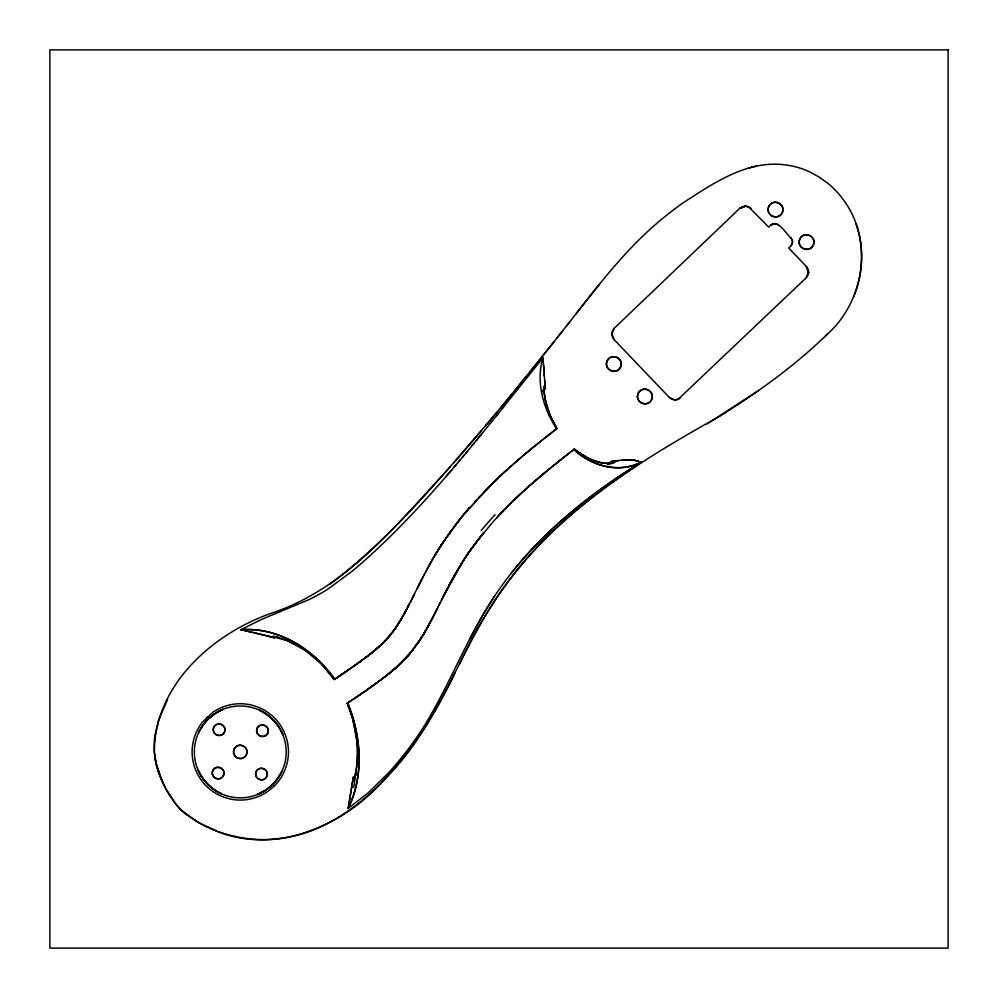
<?xml version="1.0" encoding="UTF-8"?>
<svg xmlns="http://www.w3.org/2000/svg" width="998" height="998" viewBox="0 0 998 998"><rect width="100%" height="100%" fill="white"/><g stroke="black" fill="none" stroke-linecap="round" stroke-linejoin="round"><path stroke-width="1.5" d="M356.061 775.159A171.082 171.082 0 0 1 354.265 776.444L353.217 777.953A2.445 0.923 -81.2 0 0 353.217 778.702L354.041 779.276A3.244 1.21 -84.9 0 0 354.352 778.777C359.866 757.831 357.895 735.376 351.458 714.855A120.845 107.46 61.6 0 0 350.173 710.938A120.908 107.622 61.6 0 0 348.751 707.071A120.77 107.622 61.5 0 0 347.204 703.241M353.791 787.447L357.072 763.507L357.484 749.423A114.433 101.509 61.7 0 0 356.997 741.726L352.643 718.797M353.03 778.877L353.217 777.667M353.155 778.078L352.818 780.249M352.955 779.363L351.832 786.412M352.581 781.771L352.406 782.894M352.331 783.293L352.219 784.016M352.107 784.727L352.007 785.289M351.882 786.087L349.562 799.822M351.645 787.522L351.77 786.723M351.508 788.32L348.689 804.787M349.337 801.07L348.04 808.517L368.162 792.849L388.783 772.564A325.323 325.323 0 0 0 409.38 747.602A320.37 320.37 0 0 0 425.522 723.849C450.659 682.507 467.526 636.599 494.459 596.293A342.002 342.002 0 0 1 511.35 573.077C546.991 528.204 592.525 492.126 641.14 462.261L636.587 460.727A29.503 29.503 0 0 0 633.955 460.153A28.73 28.73 0 0 0 631.272 459.829L625.659 459.866M356.186 770.444L354.851 777.267M808.567 272.254L806.072 277.918L678.178 399.3L674.947 399.886L669.284 397.391L614.069 339.582L611.836 333.819L614.331 328.155L739.693 208.42L745.456 206.187L748.65 206.923L768.797 227.195C776.931 216.666 785.626 233.432 791.102 238.185C794.109 241.366 791.838 245.932 788.657 247.978L806.334 266.491L808.567 272.254L806.334 266.491A8.084 8.084 0 0 1 806.072 277.918M450.098 467.064C398.701 522.091 348.926 585.814 275.523 611.836C214.607 631.597 154.091 684.304 154.391 752.417A73.677 73.677 0 0 0 155.114 758.393A77.931 77.931 0 0 0 156.349 764.393A87.275 87.275 0 0 0 157.584 768.909L158.046 770.406A105.95 105.95 0 0 0 160.191 776.432A121.731 121.731 0 0 0 162.711 782.432L165.593 788.37A111.04 111.04 0 0 0 167.988 792.736L174.413 802.429L181.025 809.939A70.234 70.234 0 0 0 186.065 814.43L202.956 825.072A139.87 139.87 0 0 0 208.095 827.504A157.696 157.696 0 0 0 211.339 828.914C272.841 857.294 343.936 826.556 385.652 778.178C439.207 724.81 459.404 649.648 502.481 589.132C556.909 512.311 638.283 461.6 719.121 416.628C757.47 392.588 794.57 366.017 827.093 334.417C863.919 301.745 873.662 241.928 844.47 201.272A89.845 89.845 0 0 0 828.041 183.482L818.959 176.92L808.954 171.544A81.3 81.3 0 0 0 786.748 165.094C748.463 159.218 714.456 182.559 684.004 202.232A347.965 347.965 0 0 0 657.657 222.629C622.465 252.556 594.895 289.944 566.44 326.022M853.764 296.344C863.245 273.539 864.243 247.304 856.084 223.951M167.602 699.423L158.607 719.982L154.977 735.127A80.826 80.826 0 0 0 154.366 740.728A77.532 77.532 0 0 0 154.154 746.516A74.501 74.501 0 0 0 154.391 752.417L156.349 764.406L162.711 782.432A123.166 123.166 0 0 0 165.593 788.37L176.496 805.024A70.134 70.134 0 0 0 181.025 809.939L197.305 822.04L218.026 831.571M413.247 596.392L417.688 587.485M438.97 605.187L440.617 601.894M437.91 607.32L441.865 599.374M414.407 594.072L410.403 602.056M417.014 588.832L419.958 582.957M412.049 598.775L413.646 595.606M417.588 587.697L423.489 576.058M438.259 606.609L433.394 616.277M437.199 608.743L433.831 615.429M443.299 596.53L441.49 600.147L447.266 588.745M418.561 585.726L419.447 583.967M435.465 612.186L436.238 610.651M410.665 601.532L411.775 599.336M419.36 584.154L421.792 579.351L420.333 582.221M443.137 596.866L463.534 560.252M435.639 611.849L430.724 621.417M459.479 663.882C485.602 607.433 522.565 556.011 570.145 515.667A547.852 547.852 0 0 1 588.72 500.085L607.383 485.739L634.84 466.74M444.21 594.733L449.424 584.628M454.876 673.039C413.846 761.324 329.016 870.031 218.437 831.721L218.35 831.696M408.419 605.911L411.226 600.422M421.231 580.462L424.3 574.499M434.429 614.244L429.789 623.189M407.621 607.445L409.392 604.039M406.011 610.502L409.567 603.69M432.608 617.812L433.219 616.627M407.883 606.959L408.731 605.324M447.204 588.857L447.69 587.922M432.695 617.637L423.713 634.017M423.801 575.459L429.564 564.706M408.107 606.534L404.926 612.535M448.489 586.387L451.433 580.873M469.771 638.845L482.97 614.818L494.459 596.293M406.897 608.83L406.411 609.753M449.325 584.791L449.749 584.005M430.475 621.904L428.242 626.058M425.41 572.378L434.192 556.585M405.625 611.225L402.406 617.063M450.173 583.219L453.579 576.956M450.248 583.069L451.084 581.522M429.963 622.864L424.836 632.108M403.204 615.641C394.26 631.485 411.438 600.896 403.841 614.519M451.857 580.087L465.168 557.745M451.919 579.975L452.768 578.428M428.579 625.447L426.894 628.49M427.905 626.669L425.872 630.299M403.965 614.281L400.535 620.269M453.628 576.881L454.489 575.347M454.015 576.17L459.779 566.278M426.171 629.788L424.312 633.006M455.35 573.813L456.223 572.291M425.622 630.748L423.327 634.653M434.504 556.048L433.681 557.458L441.627 544.509M457.059 570.844L457.907 569.409M424.587 632.532L422.204 636.512M434.617 555.849L439.607 547.677M424.05 633.443L418.411 642.388M435.053 555.125L435.49 554.389M400.398 620.519L394.959 628.94L400.485 620.369M542.787 391.877L545.332 388.546A3.568 1.709 84.9 0 0 545.232 387.648L544.122 386.463L543.661 389.208L546.28 404.614L550.547 416.49L556.921 428.541L551.146 433.032M458.893 567.75L461.55 563.383M435.34 554.639L441.316 545.008M354.041 779.276L354.352 778.777A4.004 1.472 -84.7 0 0 354.614 778.053M436.8 552.206L437.236 551.482M422.516 636.013L417.264 644.059M460.664 564.831L463.109 560.926M438.846 548.888L440.48 546.293M421.83 637.111L409.741 653.84M420.807 638.745L410.652 652.754M440.729 545.894L450.759 531.248M440.854 545.706L450.56 531.522M441.765 544.297L459.729 519.484M442.226 543.598L442.688 542.887M464.756 558.369L469.023 552.056M443.149 542.188L443.623 541.49M466.74 555.399L463.322 560.602L471.805 548.114M467.276 554.589L480.712 536.388M467.613 554.115L468.486 552.83M445.944 538.059L446.405 537.386M417.601 643.573L409.13 654.563L401.059 663.071M395.183 628.615L400.622 620.12A158.308 157.909 33.5 0 1 398.015 624.374A128.106 127.769 42.7 0 1 395.245 628.528L388.16 637.61L379.851 646.03M394.896 629.027L393.661 630.748M469.459 551.432L475.06 543.698M469.896 550.796L483.194 533.294M449.636 532.795L460.565 518.424L459.629 519.609M451.483 530.25L451.944 529.614M378.404 647.328L388.447 637.285L394.784 629.177L390.517 634.828M393.274 631.272L392.501 632.308M453.479 527.568L455.313 525.123M474.936 543.86L479.926 537.373M542.051 391.316L543.661 389.208M455.125 525.385L458.893 520.532M476.533 541.739L493.823 520.919L512.498 501.532M576.008 313.809L599.573 284.056M391.715 633.331L382.334 643.71M556.909 338.147L569.696 321.88M563.134 330.226L530.013 371.867M553.703 342.202L515.592 389.632M458.756 520.707L462.648 515.866M496.517 415.704L542.962 357.833L543.149 360.116M502.53 408.257L504.526 405.774M511.35 573.064L515.816 567.538A378.978 378.978 0 0 1 525.048 556.759C558.418 519.347 598.513 488.421 641.14 462.261L633.955 460.153L622.378 460.165M526.457 376.271L500.672 407.77M490.492 423.14L498.526 413.222M460.502 518.511L463.147 515.267M481.423 535.489L483.094 533.431M492.501 420.657L476.37 440.43M412.923 649.947L395.794 667.924M482.433 433.032L472.316 445.358M483.169 533.344L483.693 532.695M511.899 394.148L485.365 426.096M462.261 516.34L464.906 513.134M474.349 442.9C438.833 486.113 401.608 528.241 359.405 565.105A412.137 412.137 0 0 1 352.007 571.318L328.754 588.508A186.401 186.401 0 0 1 309.143 599.561L267.364 616.989A332.084 332.084 0 0 0 258.395 620.943L240.855 629.738L252.906 632.47M462.773 515.716L469.821 507.371L468.935 508.406M463.633 514.656L466.266 511.512M466.203 452.718L468.249 450.273M390.106 635.327L389.282 636.312M496.867 412.336L454.04 462.573M464.02 514.195L466.702 511.013M462.124 457.608L464.17 455.163M458.02 462.498L460.078 460.053M481.485 430.674C434.305 484.978 387.561 540.991 329.689 584.354M453.903 467.363L455.961 464.931M465.804 512.061L494.384 481.56M408.98 654.725L409.879 653.69M451.832 469.796L445.595 477.056M467.151 510.477L468.037 509.442M467.6 509.953L469.409 507.857M388.808 636.861L388.447 637.285A100.012 99.575 77.3 0 1 385.939 640.017A106.062 105.501 84.8 0 1 383.357 642.662L371.106 653.403M272.005 785.102L277.519 778.777L281.997 771.105C277.082 781.571 268.312 790.117 257.559 794.445L265.431 790.329L272.753 784.416L274.288 786.05L277.419 782.607A48.952 48.952 0 0 0 288.123 757.582A46.182 46.182 0 0 0 288.335 748.288L288.085 745.943A49.164 49.164 0 0 0 279.615 724.086L278.217 722.178A46.195 46.195 0 0 0 271.706 715.366L269.872 713.882A49.064 49.064 0 0 0 246.094 704.077A46.395 46.395 0 0 0 236.676 703.852A48.677 48.677 0 0 0 212.487 712.572L202.257 722.315A48.677 48.677 0 0 0 192.464 746.092A46.395 46.395 0 0 0 192.24 755.511A49.064 49.064 0 0 0 200.96 779.7L202.357 781.609A46.095 46.095 0 0 0 207.11 786.848L210.69 789.917A49.164 49.164 0 0 0 232.135 799.373L234.48 799.735A46.195 46.195 0 0 0 243.899 799.947L246.244 799.71A49.139 49.139 0 0 0 268.088 791.227L274.238 786.1M474.886 501.682L476.595 499.811M498.276 516.053L497.416 516.976L505.188 508.818M478.316 497.952L500.784 475.472M499.125 515.13L508.656 505.312M484.367 491.565L490.243 485.627M824.859 336.7L827.093 334.417M402.032 662.123L404.327 659.803A128.043 127.432 82.5 0 0 408.731 655L399.849 664.244L400.672 663.458M506.922 507.059L522.378 492.201M491.066 484.816L498.014 478.079M510.415 503.578L519.459 494.896M513.034 501.008L513.92 500.16M495.208 480.762L497.166 478.878M513.745 500.322L523.638 491.053M515.679 498.476L516.565 497.628M400.872 663.258L384.405 677.193M498.501 477.618L499.262 476.907M498.85 477.294L500.023 476.183M399.711 664.369L392.451 670.781M502.306 474.05L499.686 476.495L504.364 472.154M399.312 664.743L397.391 666.502M502.231 474.125L507.72 469.11M520.07 494.334L520.968 493.499M381.273 644.708L369.06 655M503.528 472.927L511.949 465.33M522.902 491.727L524.449 490.305M505.2 471.393L506.872 469.871M523.414 491.253L525.934 488.97M524.973 489.831L526.395 488.546M508.556 468.349L510.689 466.453M525.497 489.369L530.05 485.302M509.404 467.6L518.873 459.317M527.306 487.735L533.743 482.071M528.229 486.912L532.807 482.882M512.81 464.569L522.403 456.298M530.961 484.492L531.884 483.681M376.296 649.149L379.652 646.217M377.98 647.702L375.098 650.172M515.38 462.324L517.101 460.827M395.383 668.286L388.559 673.949M532.882 482.82L549.137 469.11M534.679 481.261L536.562 479.639M535.215 480.786L537.498 478.828M518.411 459.704L525.11 454.028M394.584 668.972L382.409 678.727M537.56 478.778L542.001 475.023M539.382 477.231L540.33 476.42M523.301 455.55L524.187 454.801M375.884 649.511L374.225 650.883M523.626 455.263L535.789 445.233M526.944 452.481L526.021 453.254L528.79 450.959M545.195 472.353L542.276 474.799L561.013 459.554L558.456 461.587M527.867 451.72L532.059 448.277M530.649 449.424L535.914 445.133M548.127 469.933L554.626 464.656M373.813 651.232L372.965 651.919L374.038 651.045M390.804 672.141L386.438 675.634M535.427 445.532L548.351 435.215M536.413 444.721L539.881 441.939M552.505 466.365L556.759 462.947M555.799 463.708L557.395 462.436M372.416 652.355L371.543 653.054M540.429 441.503L556.921 428.541L549.985 415.193L544.995 399.262M556.323 463.297L558.88 461.251M561.712 459.005L560.065 460.303M367.95 655.861L372.865 652.006M560.602 459.878L570.245 452.306M371.044 653.453L370.258 654.064M563.159 457.857L567.438 454.502M562.822 458.119L565.043 456.373M547.802 435.652L550.023 433.905M370.221 654.102L367.526 656.185M567.351 454.564L573.875 449.499C591.39 466.091 618.86 473.676 641.14 462.261C618.835 473.651 591.415 466.066 573.875 449.499M386.6 675.496L386.214 675.808M572.054 450.909L574.449 449.05C583.106 456.41 593.648 462.099 605.112 463.234A45.596 43.85 80.9 0 0 607.782 463.446L614.593 462.336A1.572 0.973 -3.4 0 0 614.968 461.076M385.29 676.519L378.941 681.297M365.268 657.894L368.399 655.511L349.001 669.583M366.665 656.846L365.305 657.869M366.054 657.308L366.79 656.746M383.531 677.867L368.861 688.57M365.68 690.803L382.858 678.378M361.301 660.826L365.692 657.57M359.929 661.836L361.912 660.389M368.661 688.72L367.064 689.83L378.292 681.784M362.324 660.077L335.64 678.59M360.278 661.574L354.115 665.99M376.071 683.405L375.335 683.942M373.327 685.389L372.316 686.113M758.555 390.505L707.258 423.838M349.325 669.346L346.368 671.38M363.896 692.038L361.95 693.373M347.554 670.569L342.713 673.875M358.357 695.831L366.116 690.491L349.712 701.594M343.911 673.064L347.304 670.743M355.837 697.527L360.153 694.608M341.453 674.723L344.597 672.59M342.214 674.211L334.18 679.551L321.044 663.62L305.076 650.185L287.1 640.529L272.304 636.549L273.901 637.635M337.711 677.23L337.087 677.63L342.077 674.299M354.552 698.375L357.746 696.23M340.817 675.147L339.557 675.995M351.271 700.559L355.201 697.951M353.28 699.236L353.916 698.812M352.631 699.66L348.539 702.355M335.278 678.84L334.642 679.251M350.585 701.008L347.167 703.253L351.458 714.855A120.608 107.123 61.7 0 1 352.681 718.797M334.904 679.077C314.058 650.322 278.879 626.507 240.855 629.738L243.475 630.324M347.853 702.804C360.503 734.665 364.844 775.658 348.04 808.517C364.108 775.658 361.675 736.15 347.354 703.141M272.803 637.335L275.223 637.46A202.32 202.32 0 0 1 277.868 635.976M607.483 463.708L612.348 461.039L617.388 460.702M608.044 464.731L610.477 463.409A45.147 43.463 -88.8 0 1 607.782 463.409L605.112 463.234A46.133 44.161 71.1 0 1 602.443 462.972A46.719 44.349 62.4 0 1 599.798 462.511M745.456 206.187L739.693 208.42A8.084 8.084 0 0 1 751.12 208.682M774.922 223.527L771.067 225.024A5.389 5.389 0 0 1 778.69 225.199M748.313 168.051L756.397 166.105M621.255 460.29L625.434 459.878M622.178 460.19L617.575 460.689M618.423 460.602L612.435 461.039L614.581 461.213A2.707 1.584 -2.6 0 0 613.62 461.113M240.855 629.738C278.342 627.118 313.971 648.862 334.293 679.476M244.797 630.624L265.593 635.501M254.265 632.782L262.224 634.666M262.998 634.853L264.208 635.152M264.383 635.202L266.977 635.838M599.823 462.386L590.167 459.142L580.998 454.015A66.043 60.604 51.2 0 1 577.617 451.72A69.448 63.46 50.8 0 1 574.386 449.125M266.366 635.689L268.35 636.188M267.314 635.926L274.587 637.822A3.942 0.936 15.2 0 1 273.826 637.51A2.844 0.811 14.9 0 1 273.053 637.26L272.442 636.949M274.737 636.612C293.063 640.891 309.517 651.42 322.379 664.992M268.524 636.225L269.809 636.562M269.984 636.599L271.182 636.911M271.344 636.961L272.541 637.273M583.231 455.462L585.514 456.797L577.605 451.607L580.998 454.015M207.01 717.075L208.557 718.685M549.324 416.166C540.978 398.177 536.999 377.144 542.962 357.833L543.848 369.272M160.291 776.669L156.349 764.406M545.17 386.675L545.332 388.546L545.207 387.673A2.27 1.035 84.2 0 0 544.97 386.962A1.609 0.686 82 0 0 544.683 386.513M545.257 387.698L544.933 383.743M545.133 386.238L545.058 385.39M543.236 361.264L543.324 362.411M544.983 384.442L544.746 381.336M544.92 383.669L544.833 382.459M543.511 364.694L544.022 371.555M544.671 380.288L544.771 381.673M543.935 370.408L544.359 376.134M544.696 380.725L544.197 373.838M334.218 679.526A113.884 102.607 61.6 0 0 331.461 675.696A112.15 101.222 61.7 0 0 328.579 671.991A110.304 99.738 61.8 0 0 325.56 668.41A108.37 98.153 61.9 0 0 322.404 664.967M556.56 428.853A95.646 82.884 50.6 0 1 549.486 416.104M429.439 564.643A378.654 373.264 -37 0 1 433.556 557.383M470.22 507.72A354.016 322.89 -50.2 0 1 475.273 502.044M545.145 399.25A73.752 65.831 49.5 0 1 544.671 396.73A72.006 64.858 47.9 0 1 544.272 394.222A70.097 63.635 46.2 0 1 543.972 391.703A68.064 62.213 44.4 0 1 543.76 389.208A4.74 1.759 79.8 0 1 543.698 388.384A4.429 1.771 79 0 1 543.748 387.548A3.668 1.522 78.1 0 1 543.898 386.862A2.732 1.148 77.7 0 1 544.097 386.476M397.416 666.602A166.404 165.518 86.1 0 1 394.634 669.034M481.173 530.637A339.095 328.804 -46.3 0 1 495.033 514.756M354.826 777.242A4.416 1.572 -84.3 0 1 354.614 778.028M162.724 782.432A113.984 113.984 0 0 1 158.033 770.419M157.597 768.909A81.811 81.811 0 0 1 155.102 758.405M791.102 238.185A5.389 5.389 0 0 1 790.927 245.807M680.711 397.653A8.084 8.084 0 0 1 669.284 397.391M614.069 339.582A8.084 8.084 0 0 1 614.331 328.155M273.914 636.437A4.316 1.422 19.7 0 1 274.737 636.599M272.654 636.437A3.044 0.948 18.5 0 1 273.227 636.412A3.855 1.248 19.5 0 1 273.939 636.475M610.551 463.621A8.695 5.601 12.3 0 0 611.786 463.509A8.72 5.876 14.4 0 0 612.922 463.184M353.329 779.226A1.771 0.661 -81.7 0 1 353.23 778.69L353.217 777.953A3.468 1.297 -81.3 0 1 353.28 777.105M612.36 461.363A7.485 3.655 -1.9 0 1 613.545 461.363M614.531 462.299A5.165 3.331 10.6 0 1 613.795 462.685A7.31 4.89 13.9 0 1 612.834 463.06M213.809 727.293C210.516 734.017 221.481 739.007 224.413 732.183C227.719 725.446 216.753 720.469 213.809 727.293M212.811 770.631C209.518 777.355 220.483 782.345 223.427 775.508C226.721 768.784 215.755 763.807 212.811 770.631M234.168 749.086C230.363 756.846 243.013 762.597 246.406 754.713C250.211 746.953 237.561 741.202 234.168 749.086M257.147 728.29C253.854 735.015 264.807 739.992 267.751 733.168C271.057 726.444 260.091 721.467 257.147 728.29M256.149 771.629C252.856 778.353 263.821 783.33 266.765 776.506C270.059 769.782 259.093 764.792 256.149 771.629M607.133 360.914C602.942 369.447 616.864 375.772 620.594 367.102C624.785 358.569 610.863 352.244 607.133 360.914M638.146 393.387C633.967 401.92 647.889 408.244 651.619 399.574C655.798 391.041 641.889 384.717 638.146 393.387M768.784 206.486C764.605 215.032 778.527 221.356 782.257 212.686C786.436 204.153 772.527 197.829 768.784 206.486M799.81 238.971C795.631 247.504 809.54 253.829 813.27 245.159C817.462 236.626 803.54 230.301 799.81 238.971M200.648 728.702L198.565 732.707C203.48 722.228 212.262 713.682 223.016 709.353C213.797 713.333 205.813 720.057 200.648 728.702M948.1 49.9L49.9 49.9L49.9 948.1L948.1 948.1L948.1 49.9M263.484 712.273L259.48 710.189C269.959 715.104 278.504 723.874 282.833 734.628C278.854 725.409 272.13 717.425 263.484 712.273M221.082 793.61C210.59 788.782 202.083 779.875 197.729 769.171C202.232 779.85 210.615 788.632 221.082 793.61M802.691 248.39A7.41 7.41 0 0 0 813.956 242.24A7.41 7.41 0 0 0 802.991 235.565A7.41 7.41 0 0 0 802.691 248.39M771.666 215.917A7.41 7.41 0 0 0 782.931 209.755A7.41 7.41 0 0 0 771.965 203.093A7.41 7.41 0 0 0 771.666 215.917M641.028 402.818A7.41 7.41 0 0 0 652.293 396.655A7.41 7.41 0 0 0 641.327 389.981A7.41 7.41 0 0 0 641.028 402.818M610.015 370.333A7.41 7.41 0 0 0 621.267 364.183A7.41 7.41 0 0 0 610.302 357.509A7.41 7.41 0 0 0 610.015 370.333M216.928 791.464A45.933 45.933 0 0 0 286.214 752.38A45.933 45.933 0 0 0 217.714 711.911A45.933 45.933 0 0 0 216.928 791.464M236.788 757.657A6.737 6.737 0 0 0 247.017 752.055A6.737 6.737 0 0 0 237.05 745.993A6.737 6.737 0 0 0 236.788 757.657M259.418 735.713A5.838 5.838 0 0 0 268.287 730.86A5.838 5.838 0 0 0 259.642 725.608A5.838 5.838 0 0 0 259.418 735.713M215.081 778.066A5.838 5.838 0 0 0 223.951 773.2A5.838 5.838 0 0 0 215.319 767.949A5.838 5.838 0 0 0 215.081 778.066M258.42 779.051A5.838 5.838 0 0 0 267.289 774.199A5.838 5.838 0 0 0 258.657 768.947A5.838 5.838 0 0 0 258.42 779.051M216.079 734.728A5.838 5.838 0 0 0 224.949 729.875A5.838 5.838 0 0 0 216.317 724.61A5.838 5.838 0 0 0 216.079 734.728"/></g></svg>
